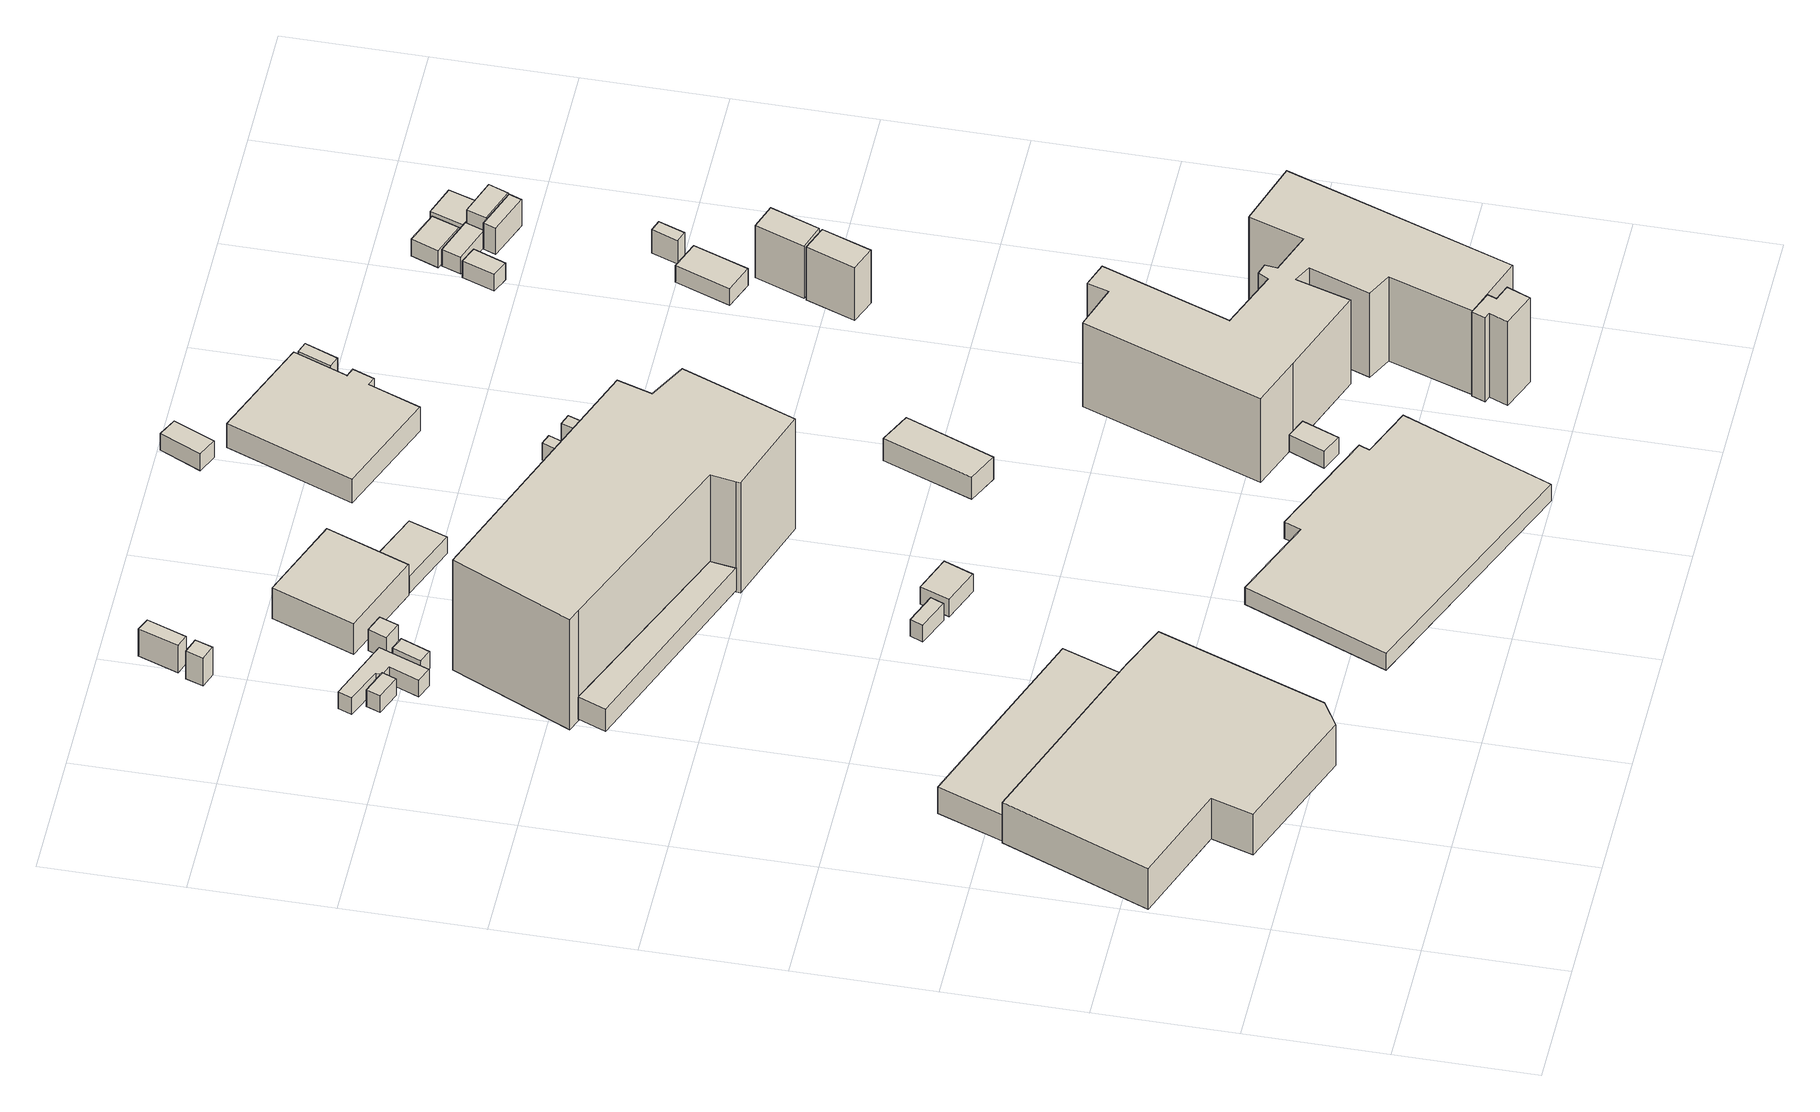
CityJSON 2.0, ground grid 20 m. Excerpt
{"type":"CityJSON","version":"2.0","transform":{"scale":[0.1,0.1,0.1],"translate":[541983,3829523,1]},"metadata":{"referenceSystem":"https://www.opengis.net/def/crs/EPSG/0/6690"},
"CityObjects":{
"building1":{"type":"Building","attributes":{"計測周辺長":187.08,"1/2500図郭":94,"区名":"住之江区","町丁目名称":"平林南２丁目","街区番号":4,"class":"3001","usage":"431","measuredHeight":7.4,"storeysAboveGround":1,"BuildingDetailAttribute.buildingRoofEdgeArea":1385.76,"BuildingDetailAttribute.buildingStructureType":"610","BuildingDetailAttribute.buildingStructureOrgType":"2","BuildingDetailAttribute.detailedUsage":"1720","BuildingDetailAttribute.specifiedBuildingCoverageRate":0.6,"BuildingDetailAttribute.surveyYear":2017,"BuildingRiverFloodingRiskAttribute.description":"2","BuildingRiverFloodingRiskAttribute.rank":"2","BuildingRiverFloodingRiskAttribute.depth":1.24,"BuildingRiverFloodingRiskAttribute.adminType":"1","BuildingRiverFloodingRiskAttribute.scale":"1","BuildingRiverFloodingRiskAttribute.duration":66.33,"BuildingTsunamiRiskAttribute.description":"1","BuildingTsunamiRiskAttribute.rank":"2","BuildingTsunamiRiskAttribute.depth":2.01,"BuildingHighTideRiskAttribute.description":"1","BuildingHighTideRiskAttribute.rank":"3","BuildingHighTideRiskAttribute.depth":4.69,"BuildingIDAttribute.prefecture":"27","BuildingIDAttribute.city":"27125"},"geometry":[{"type":"Solid","lod":"1","boundaries":[[[[0,1,2,3,4,5,6,7]],[[6,8,9,7]],[[5,10,8,6]],[[4,11,10,5]],[[3,12,11,4]],[[2,13,12,3]],[[1,14,13,2]],[[0,15,14,1]],[[7,9,15,0]],[[8,10,11,12,13,14,15,9]]]]}]},
"building2":{"type":"Building","attributes":{"計測周辺長":187.08,"1/2500図郭":94,"区名":"住之江区","町丁目名称":"平林南２丁目","街区番号":4,"class":"3003","usage":"431","measuredHeight":4.7,"storeysAboveGround":1,"BuildingDetailAttribute.buildingRoofEdgeArea":1385.76,"BuildingDetailAttribute.buildingStructureType":"610","BuildingDetailAttribute.buildingStructureOrgType":"2","BuildingDetailAttribute.detailedUsage":"1720","BuildingDetailAttribute.specifiedBuildingCoverageRate":0.6,"BuildingDetailAttribute.surveyYear":2017,"BuildingRiverFloodingRiskAttribute.description":"2","BuildingRiverFloodingRiskAttribute.rank":"2","BuildingRiverFloodingRiskAttribute.depth":0.945,"BuildingRiverFloodingRiskAttribute.adminType":"1","BuildingRiverFloodingRiskAttribute.scale":"1","BuildingRiverFloodingRiskAttribute.duration":51.67,"BuildingTsunamiRiskAttribute.description":"1","BuildingTsunamiRiskAttribute.rank":"2","BuildingTsunamiRiskAttribute.depth":1.34,"BuildingHighTideRiskAttribute.description":"1","BuildingHighTideRiskAttribute.rank":"3","BuildingHighTideRiskAttribute.depth":4.14,"BuildingIDAttribute.prefecture":"27","BuildingIDAttribute.city":"27125"},"geometry":[{"type":"Solid","lod":"1","boundaries":[[[[16,17,18,19]],[[18,20,21,19]],[[17,22,20,18]],[[16,23,22,17]],[[19,21,23,16]],[[20,22,23,21]]]]}]},
"building3":{"type":"Building","attributes":{"class":"3001","BuildingDetailAttribute.specifiedBuildingCoverageRate":0.6,"BuildingDetailAttribute.surveyYear":2017,"BuildingRiverFloodingRiskAttribute.description":"2","BuildingRiverFloodingRiskAttribute.rank":"1","BuildingRiverFloodingRiskAttribute.depth":0.419,"BuildingRiverFloodingRiskAttribute.adminType":"1","BuildingRiverFloodingRiskAttribute.scale":"1","BuildingRiverFloodingRiskAttribute.duration":34.1,"BuildingTsunamiRiskAttribute.description":"1","BuildingTsunamiRiskAttribute.rank":"1","BuildingTsunamiRiskAttribute.depth":0.27,"BuildingHighTideRiskAttribute.description":"1","BuildingHighTideRiskAttribute.rank":"3","BuildingHighTideRiskAttribute.depth":3.61,"BuildingIDAttribute.prefecture":"27","BuildingIDAttribute.city":"27125"},"geometry":[{"type":"Solid","lod":"1","boundaries":[[[[24,25,26,27]],[[26,28,29,27]],[[25,30,28,26]],[[24,31,30,25]],[[27,29,31,24]],[[28,30,31,29]]]]}]},
"building4":{"type":"Building","attributes":{"class":"3001","BuildingDetailAttribute.specifiedBuildingCoverageRate":0.6,"BuildingDetailAttribute.surveyYear":2017,"BuildingRiverFloodingRiskAttribute.description":"2","BuildingRiverFloodingRiskAttribute.rank":"1","BuildingRiverFloodingRiskAttribute.depth":0.238,"BuildingRiverFloodingRiskAttribute.adminType":"1","BuildingRiverFloodingRiskAttribute.scale":"1","BuildingRiverFloodingRiskAttribute.duration":48.67,"BuildingTsunamiRiskAttribute.description":"1","BuildingTsunamiRiskAttribute.rank":"1","BuildingTsunamiRiskAttribute.depth":0.27,"BuildingHighTideRiskAttribute.description":"1","BuildingHighTideRiskAttribute.rank":"3","BuildingHighTideRiskAttribute.depth":3.61,"BuildingIDAttribute.prefecture":"27","BuildingIDAttribute.city":"27125"},"geometry":[{"type":"Solid","lod":"1","boundaries":[[[[32,33,34,35,36,37,38,39]],[[38,40,41,39]],[[37,42,40,38]],[[36,43,42,37]],[[35,44,43,36]],[[34,45,44,35]],[[33,46,45,34]],[[32,47,46,33]],[[39,41,47,32]],[[40,42,43,44,45,46,47,41]]]]}]},
"building5":{"type":"Building","attributes":{"class":"3001","measuredHeight":3.9,"BuildingDetailAttribute.specifiedBuildingCoverageRate":0.6,"BuildingDetailAttribute.surveyYear":2017,"BuildingRiverFloodingRiskAttribute.description":"2","BuildingRiverFloodingRiskAttribute.rank":"2","BuildingRiverFloodingRiskAttribute.depth":0.837,"BuildingRiverFloodingRiskAttribute.adminType":"1","BuildingRiverFloodingRiskAttribute.scale":"1","BuildingRiverFloodingRiskAttribute.duration":45.02,"BuildingTsunamiRiskAttribute.description":"1","BuildingTsunamiRiskAttribute.rank":"2","BuildingTsunamiRiskAttribute.depth":0.7,"BuildingHighTideRiskAttribute.description":"1","BuildingHighTideRiskAttribute.rank":"3","BuildingHighTideRiskAttribute.depth":3.85,"BuildingIDAttribute.prefecture":"27","BuildingIDAttribute.city":"27125"},"geometry":[{"type":"Solid","lod":"1","boundaries":[[[[48,49,50,51]],[[50,52,53,51]],[[49,54,52,50]],[[48,55,54,49]],[[51,53,55,48]],[[52,54,55,53]]]]}]},
"building6":{"type":"Building","attributes":{"class":"3001","BuildingDetailAttribute.specifiedBuildingCoverageRate":0.6,"BuildingDetailAttribute.surveyYear":2017,"BuildingRiverFloodingRiskAttribute.description":"2","BuildingRiverFloodingRiskAttribute.rank":"2","BuildingRiverFloodingRiskAttribute.depth":0.738,"BuildingRiverFloodingRiskAttribute.adminType":"1","BuildingRiverFloodingRiskAttribute.scale":"1","BuildingRiverFloodingRiskAttribute.duration":48.67,"BuildingTsunamiRiskAttribute.description":"1","BuildingTsunamiRiskAttribute.rank":"1","BuildingTsunamiRiskAttribute.depth":0.27,"BuildingHighTideRiskAttribute.description":"1","BuildingHighTideRiskAttribute.rank":"3","BuildingHighTideRiskAttribute.depth":3.61,"BuildingIDAttribute.prefecture":"27","BuildingIDAttribute.city":"27125"},"geometry":[{"type":"Solid","lod":"1","boundaries":[[[[56,57,58,59]],[[58,60,61,59]],[[57,62,60,58]],[[56,63,62,57]],[[59,61,63,56]],[[60,62,63,61]]]]}]},
"building7":{"type":"Building","attributes":{"class":"3001","measuredHeight":5,"BuildingDetailAttribute.specifiedBuildingCoverageRate":0.6,"BuildingDetailAttribute.surveyYear":2017,"BuildingRiverFloodingRiskAttribute.description":"2","BuildingRiverFloodingRiskAttribute.rank":"2","BuildingRiverFloodingRiskAttribute.depth":0.824,"BuildingRiverFloodingRiskAttribute.adminType":"1","BuildingRiverFloodingRiskAttribute.scale":"1","BuildingRiverFloodingRiskAttribute.duration":55.05,"BuildingTsunamiRiskAttribute.description":"1","BuildingTsunamiRiskAttribute.rank":"2","BuildingTsunamiRiskAttribute.depth":0.79,"BuildingHighTideRiskAttribute.description":"1","BuildingHighTideRiskAttribute.rank":"3","BuildingHighTideRiskAttribute.depth":4.28,"BuildingIDAttribute.prefecture":"27","BuildingIDAttribute.city":"27125"},"geometry":[{"type":"Solid","lod":"1","boundaries":[[[[64,65,66,67]],[[66,68,69,67]],[[65,70,68,66]],[[64,71,70,65]],[[67,69,71,64]],[[68,70,71,69]]]]}]},
"building8":{"type":"Building","attributes":{"class":"3001","BuildingDetailAttribute.specifiedBuildingCoverageRate":0.6,"BuildingDetailAttribute.surveyYear":2017,"BuildingRiverFloodingRiskAttribute.description":"2","BuildingRiverFloodingRiskAttribute.rank":"2","BuildingRiverFloodingRiskAttribute.depth":0.846,"BuildingRiverFloodingRiskAttribute.adminType":"1","BuildingRiverFloodingRiskAttribute.scale":"1","BuildingRiverFloodingRiskAttribute.duration":42.65,"BuildingTsunamiRiskAttribute.description":"1","BuildingTsunamiRiskAttribute.rank":"2","BuildingTsunamiRiskAttribute.depth":0.88,"BuildingHighTideRiskAttribute.description":"1","BuildingHighTideRiskAttribute.rank":"3","BuildingHighTideRiskAttribute.depth":4,"BuildingIDAttribute.prefecture":"27","BuildingIDAttribute.city":"27125"},"geometry":[{"type":"Solid","lod":"1","boundaries":[[[[72,73,74,75]],[[74,76,77,75]],[[73,78,76,74]],[[72,79,78,73]],[[75,77,79,72]],[[76,78,79,77]]]]}]},
"building9":{"type":"Building","attributes":{"class":"3001","measuredHeight":3.9,"BuildingDetailAttribute.specifiedBuildingCoverageRate":0.6,"BuildingDetailAttribute.surveyYear":2017,"BuildingRiverFloodingRiskAttribute.description":"2","BuildingRiverFloodingRiskAttribute.rank":"2","BuildingRiverFloodingRiskAttribute.depth":0.938,"BuildingRiverFloodingRiskAttribute.adminType":"1","BuildingRiverFloodingRiskAttribute.scale":"1","BuildingRiverFloodingRiskAttribute.duration":48.67,"BuildingTsunamiRiskAttribute.description":"1","BuildingTsunamiRiskAttribute.rank":"1","BuildingTsunamiRiskAttribute.depth":0.39,"BuildingHighTideRiskAttribute.description":"1","BuildingHighTideRiskAttribute.rank":"3","BuildingHighTideRiskAttribute.depth":3.88,"BuildingIDAttribute.prefecture":"27","BuildingIDAttribute.city":"27125"},"geometry":[{"type":"Solid","lod":"1","boundaries":[[[[80,81,82,83]],[[82,84,85,83]],[[81,86,84,82]],[[80,87,86,81]],[[83,85,87,80]],[[84,86,87,85]]]]}]},
"building10":{"type":"Building","attributes":{"class":"3001","measuredHeight":5,"BuildingDetailAttribute.specifiedBuildingCoverageRate":0.6,"BuildingDetailAttribute.surveyYear":2017,"BuildingRiverFloodingRiskAttribute.description":"2","BuildingRiverFloodingRiskAttribute.rank":"2","BuildingRiverFloodingRiskAttribute.depth":0.932,"BuildingRiverFloodingRiskAttribute.adminType":"1","BuildingRiverFloodingRiskAttribute.scale":"1","BuildingRiverFloodingRiskAttribute.duration":62.57,"BuildingTsunamiRiskAttribute.description":"1","BuildingTsunamiRiskAttribute.rank":"2","BuildingTsunamiRiskAttribute.depth":0.79,"BuildingHighTideRiskAttribute.description":"1","BuildingHighTideRiskAttribute.rank":"3","BuildingHighTideRiskAttribute.depth":4.28,"BuildingIDAttribute.prefecture":"27","BuildingIDAttribute.city":"27125"},"geometry":[{"type":"Solid","lod":"1","boundaries":[[[[88,89,90,91]],[[90,92,93,91]],[[89,94,92,90]],[[88,95,94,89]],[[91,93,95,88]],[[92,94,95,93]]]]}]},
"building11":{"type":"Building","attributes":{"class":"3001","measuredHeight":3.1,"BuildingDetailAttribute.specifiedBuildingCoverageRate":0.6,"BuildingDetailAttribute.surveyYear":2017,"BuildingRiverFloodingRiskAttribute.description":"2","BuildingRiverFloodingRiskAttribute.rank":"2","BuildingRiverFloodingRiskAttribute.depth":1.14,"BuildingRiverFloodingRiskAttribute.adminType":"1","BuildingRiverFloodingRiskAttribute.scale":"1","BuildingRiverFloodingRiskAttribute.duration":70.67,"BuildingTsunamiRiskAttribute.description":"1","BuildingTsunamiRiskAttribute.rank":"2","BuildingTsunamiRiskAttribute.depth":1.57,"BuildingHighTideRiskAttribute.description":"1","BuildingHighTideRiskAttribute.rank":"3","BuildingHighTideRiskAttribute.depth":4.65,"BuildingIDAttribute.prefecture":"27","BuildingIDAttribute.city":"27125"},"geometry":[{"type":"Solid","lod":"1","boundaries":[[[[96,97,98,99]],[[98,100,101,99]],[[97,102,100,98]],[[96,103,102,97]],[[99,101,103,96]],[[100,102,103,101]]]]}]},
"building12":{"type":"Building","attributes":{"class":"3002","measuredHeight":19.7,"BuildingDetailAttribute.specifiedBuildingCoverageRate":0.6,"BuildingDetailAttribute.surveyYear":2017,"BuildingRiverFloodingRiskAttribute.description":"2","BuildingRiverFloodingRiskAttribute.rank":"2","BuildingRiverFloodingRiskAttribute.depth":0.837,"BuildingRiverFloodingRiskAttribute.adminType":"1","BuildingRiverFloodingRiskAttribute.scale":"1","BuildingRiverFloodingRiskAttribute.duration":47.1,"BuildingTsunamiRiskAttribute.description":"1","BuildingTsunamiRiskAttribute.rank":"2","BuildingTsunamiRiskAttribute.depth":0.5,"BuildingHighTideRiskAttribute.description":"1","BuildingHighTideRiskAttribute.rank":"3","BuildingHighTideRiskAttribute.depth":3.82,"BuildingIDAttribute.prefecture":"27","BuildingIDAttribute.city":"27125"},"geometry":[{"type":"Solid","lod":"1","boundaries":[[[[104,105,106,107,108,109,110,111,112,113]],[[112,114,115,113]],[[111,116,114,112]],[[110,117,116,111]],[[109,118,117,110]],[[108,119,118,109]],[[107,120,119,108]],[[106,121,120,107]],[[105,122,121,106]],[[104,123,122,105]],[[113,115,123,104]],[[114,116,117,118,119,120,121,122,123,115]]]]}]},
"building13":{"type":"Building","attributes":{"class":"3004","BuildingDetailAttribute.specifiedBuildingCoverageRate":0.6,"BuildingDetailAttribute.surveyYear":2017,"BuildingRiverFloodingRiskAttribute.description":"2","BuildingRiverFloodingRiskAttribute.rank":"2","BuildingRiverFloodingRiskAttribute.depth":0.943,"BuildingRiverFloodingRiskAttribute.adminType":"1","BuildingRiverFloodingRiskAttribute.scale":"1","BuildingRiverFloodingRiskAttribute.duration":53.05,"BuildingTsunamiRiskAttribute.description":"1","BuildingTsunamiRiskAttribute.rank":"2","BuildingTsunamiRiskAttribute.depth":1.32,"BuildingHighTideRiskAttribute.description":"1","BuildingHighTideRiskAttribute.rank":"3","BuildingHighTideRiskAttribute.depth":4.17,"BuildingIDAttribute.prefecture":"27","BuildingIDAttribute.city":"27125"},"geometry":[{"type":"Solid","lod":"1","boundaries":[[[[124,125,126,127,128,129,130,131]],[[130,132,133,131]],[[129,134,132,130]],[[128,135,134,129]],[[127,136,135,128]],[[126,137,136,127]],[[125,138,137,126]],[[124,139,138,125]],[[131,133,139,124]],[[132,134,135,136,137,138,139,133]]]]}]},
"building14":{"type":"Building","attributes":{"計測周辺長":51.93,"1/2500図郭":94,"区名":"住之江区","町丁目名称":"平林南２丁目","街区番号":4,"class":"3001","usage":"431","measuredHeight":5.6,"storeysAboveGround":1,"BuildingDetailAttribute.buildingRoofEdgeArea":168.44,"BuildingDetailAttribute.buildingStructureType":"610","BuildingDetailAttribute.buildingStructureOrgType":"2","BuildingDetailAttribute.detailedUsage":"1740","BuildingDetailAttribute.specifiedBuildingCoverageRate":0.6,"BuildingDetailAttribute.surveyYear":2017,"BuildingRiverFloodingRiskAttribute.description":"2","BuildingRiverFloodingRiskAttribute.rank":"2","BuildingRiverFloodingRiskAttribute.depth":1.04,"BuildingRiverFloodingRiskAttribute.adminType":"1","BuildingRiverFloodingRiskAttribute.scale":"1","BuildingRiverFloodingRiskAttribute.duration":48.67,"BuildingTsunamiRiskAttribute.description":"1","BuildingTsunamiRiskAttribute.rank":"2","BuildingTsunamiRiskAttribute.depth":0.72,"BuildingHighTideRiskAttribute.description":"1","BuildingHighTideRiskAttribute.rank":"3","BuildingHighTideRiskAttribute.depth":4.21,"BuildingIDAttribute.prefecture":"27","BuildingIDAttribute.city":"27125"},"geometry":[{"type":"Solid","lod":"1","boundaries":[[[[140,141,142,143]],[[142,144,145,143]],[[141,146,144,142]],[[140,147,146,141]],[[143,145,147,140]],[[144,146,147,145]]]]}]},
"building15":{"type":"Building","attributes":{"class":"3001","BuildingDetailAttribute.specifiedBuildingCoverageRate":0.6,"BuildingDetailAttribute.surveyYear":2017,"BuildingRiverFloodingRiskAttribute.description":"2","BuildingRiverFloodingRiskAttribute.rank":"2","BuildingRiverFloodingRiskAttribute.depth":0.938,"BuildingRiverFloodingRiskAttribute.adminType":"1","BuildingRiverFloodingRiskAttribute.scale":"1","BuildingRiverFloodingRiskAttribute.duration":48.67,"BuildingTsunamiRiskAttribute.description":"1","BuildingTsunamiRiskAttribute.rank":"1","BuildingTsunamiRiskAttribute.depth":0.49,"BuildingHighTideRiskAttribute.description":"1","BuildingHighTideRiskAttribute.rank":"3","BuildingHighTideRiskAttribute.depth":3.98,"BuildingIDAttribute.prefecture":"27","BuildingIDAttribute.city":"27125"},"geometry":[{"type":"Solid","lod":"1","boundaries":[[[[148,149,150,151]],[[150,152,153,151]],[[149,154,152,150]],[[148,155,154,149]],[[151,153,155,148]],[[152,154,155,153]]]]}]},
"building16":{"type":"Building","attributes":{"計測周辺長":104.66,"1/2500図郭":94,"区名":"住之江区","町丁目名称":"新北島８丁目","街区番号":2,"class":"3003","usage":"422","storeysAboveGround":1,"BuildingDetailAttribute.buildingRoofEdgeArea":161.38,"BuildingDetailAttribute.buildingStructureType":"610","BuildingDetailAttribute.buildingStructureOrgType":"2","BuildingDetailAttribute.detailedUsage":"1402","BuildingDetailAttribute.specifiedBuildingCoverageRate":0.6,"BuildingDetailAttribute.surveyYear":2017,"BuildingRiverFloodingRiskAttribute.description":"2","BuildingRiverFloodingRiskAttribute.rank":"2","BuildingRiverFloodingRiskAttribute.depth":0.747,"BuildingRiverFloodingRiskAttribute.adminType":"1","BuildingRiverFloodingRiskAttribute.scale":"1","BuildingRiverFloodingRiskAttribute.duration":44.05,"BuildingTsunamiRiskAttribute.description":"1","BuildingTsunamiRiskAttribute.rank":"2","BuildingTsunamiRiskAttribute.depth":1.02,"BuildingHighTideRiskAttribute.description":"1","BuildingHighTideRiskAttribute.rank":"3","BuildingHighTideRiskAttribute.depth":4.04,"BuildingIDAttribute.prefecture":"27","BuildingIDAttribute.city":"27125"},"geometry":[{"type":"Solid","lod":"1","boundaries":[[[[156,157,158,159]],[[158,160,161,159]],[[157,162,160,158]],[[156,163,162,157]],[[159,161,163,156]],[[160,162,163,161]]]]}]},
"building17":{"type":"Building","attributes":{"計測周辺長":36.98,"1/2500図郭":94,"区名":"住之江区","町丁目名称":"新北島８丁目","街区番号":2,"class":"3001","usage":"422","measuredHeight":3.9,"storeysAboveGround":1,"BuildingDetailAttribute.buildingRoofEdgeArea":66.12,"BuildingDetailAttribute.buildingStructureType":"610","BuildingDetailAttribute.buildingStructureOrgType":"2","BuildingDetailAttribute.detailedUsage":"1402","BuildingDetailAttribute.specifiedBuildingCoverageRate":0.6,"BuildingDetailAttribute.surveyYear":2017,"BuildingRiverFloodingRiskAttribute.description":"2","BuildingRiverFloodingRiskAttribute.rank":"2","BuildingRiverFloodingRiskAttribute.depth":1.24,"BuildingRiverFloodingRiskAttribute.adminType":"1","BuildingRiverFloodingRiskAttribute.scale":"1","BuildingRiverFloodingRiskAttribute.duration":70.67,"BuildingTsunamiRiskAttribute.description":"1","BuildingTsunamiRiskAttribute.rank":"2","BuildingTsunamiRiskAttribute.depth":1.38,"BuildingHighTideRiskAttribute.description":"1","BuildingHighTideRiskAttribute.rank":"3","BuildingHighTideRiskAttribute.depth":4.67,"BuildingIDAttribute.prefecture":"27","BuildingIDAttribute.city":"27125"},"geometry":[{"type":"Solid","lod":"1","boundaries":[[[[164,165,166,167]],[[166,168,169,167]],[[165,170,168,166]],[[164,171,170,165]],[[167,169,171,164]],[[168,170,171,169]]]]}]},
"building18":{"type":"Building","attributes":{"class":"3003","BuildingDetailAttribute.specifiedBuildingCoverageRate":0.6,"BuildingDetailAttribute.surveyYear":2017,"BuildingRiverFloodingRiskAttribute.description":"2","BuildingRiverFloodingRiskAttribute.rank":"2","BuildingRiverFloodingRiskAttribute.depth":1.15,"BuildingRiverFloodingRiskAttribute.adminType":"1","BuildingRiverFloodingRiskAttribute.scale":"1","BuildingRiverFloodingRiskAttribute.duration":54,"BuildingTsunamiRiskAttribute.description":"1","BuildingTsunamiRiskAttribute.rank":"2","BuildingTsunamiRiskAttribute.depth":0.83,"BuildingHighTideRiskAttribute.description":"1","BuildingHighTideRiskAttribute.rank":"3","BuildingHighTideRiskAttribute.depth":4.31,"BuildingIDAttribute.prefecture":"27","BuildingIDAttribute.city":"27125"},"geometry":[{"type":"Solid","lod":"1","boundaries":[[[[172,173,174,175]],[[174,176,177,175]],[[173,178,176,174]],[[172,179,178,173]],[[175,177,179,172]],[[176,178,179,177]]]]}]},
"building19":{"type":"Building","attributes":{"class":"3001","measuredHeight":15.1,"BuildingDetailAttribute.specifiedBuildingCoverageRate":0.6,"BuildingDetailAttribute.surveyYear":2017,"BuildingRiverFloodingRiskAttribute.description":"2","BuildingRiverFloodingRiskAttribute.rank":"2","BuildingRiverFloodingRiskAttribute.depth":0.576,"BuildingRiverFloodingRiskAttribute.adminType":"1","BuildingRiverFloodingRiskAttribute.scale":"1","BuildingRiverFloodingRiskAttribute.duration":44.85,"BuildingTsunamiRiskAttribute.description":"1","BuildingTsunamiRiskAttribute.rank":"2","BuildingTsunamiRiskAttribute.depth":1.03,"BuildingHighTideRiskAttribute.description":"1","BuildingHighTideRiskAttribute.rank":"3","BuildingHighTideRiskAttribute.depth":4.09,"BuildingIDAttribute.prefecture":"27","BuildingIDAttribute.city":"27125"},"geometry":[{"type":"Solid","lod":"1","boundaries":[[[[180,181,182,183,184,185,186,187]],[[186,188,189,187]],[[185,190,188,186]],[[184,191,190,185]],[[183,192,191,184]],[[182,193,192,183]],[[181,194,193,182]],[[180,195,194,181]],[[187,189,195,180]],[[188,190,191,192,193,194,195,189]]]]}]},
"building20":{"type":"Building","attributes":{"class":"3001","BuildingDetailAttribute.specifiedBuildingCoverageRate":0.6,"BuildingDetailAttribute.surveyYear":2017,"BuildingRiverFloodingRiskAttribute.description":"2","BuildingRiverFloodingRiskAttribute.rank":"2","BuildingRiverFloodingRiskAttribute.depth":0.945,"BuildingRiverFloodingRiskAttribute.adminType":"1","BuildingRiverFloodingRiskAttribute.scale":"1","BuildingRiverFloodingRiskAttribute.duration":54,"BuildingTsunamiRiskAttribute.description":"1","BuildingTsunamiRiskAttribute.rank":"2","BuildingTsunamiRiskAttribute.depth":0.83,"BuildingHighTideRiskAttribute.description":"1","BuildingHighTideRiskAttribute.rank":"3","BuildingHighTideRiskAttribute.depth":4.31,"BuildingIDAttribute.prefecture":"27","BuildingIDAttribute.city":"27125"},"geometry":[{"type":"Solid","lod":"1","boundaries":[[[[196,197,198,199]],[[198,200,201,199]],[[197,202,200,198]],[[196,203,202,197]],[[199,201,203,196]],[[200,202,203,201]]]]}]},
"building21":{"type":"Building","attributes":{"class":"3001","BuildingDetailAttribute.specifiedBuildingCoverageRate":0.6,"BuildingDetailAttribute.surveyYear":2017,"BuildingRiverFloodingRiskAttribute.description":"2","BuildingRiverFloodingRiskAttribute.rank":"2","BuildingRiverFloodingRiskAttribute.depth":1.44,"BuildingRiverFloodingRiskAttribute.adminType":"1","BuildingRiverFloodingRiskAttribute.scale":"1","BuildingRiverFloodingRiskAttribute.duration":70.05,"BuildingTsunamiRiskAttribute.description":"1","BuildingTsunamiRiskAttribute.rank":"2","BuildingTsunamiRiskAttribute.depth":1.33,"BuildingHighTideRiskAttribute.description":"1","BuildingHighTideRiskAttribute.rank":"3","BuildingHighTideRiskAttribute.depth":4.82,"BuildingIDAttribute.prefecture":"27","BuildingIDAttribute.city":"27125"},"geometry":[{"type":"Solid","lod":"1","boundaries":[[[[204,205,206,207]],[[206,208,209,207]],[[205,210,208,206]],[[204,211,210,205]],[[207,209,211,204]],[[208,210,211,209]]]]}]},
"building22":{"type":"Building","attributes":{"class":"3001","measuredHeight":4.3,"BuildingDetailAttribute.specifiedBuildingCoverageRate":0.6,"BuildingDetailAttribute.surveyYear":2017,"BuildingRiverFloodingRiskAttribute.description":"2","BuildingRiverFloodingRiskAttribute.rank":"2","BuildingRiverFloodingRiskAttribute.depth":1.34,"BuildingRiverFloodingRiskAttribute.adminType":"1","BuildingRiverFloodingRiskAttribute.scale":"1","BuildingRiverFloodingRiskAttribute.duration":62.72,"BuildingTsunamiRiskAttribute.description":"1","BuildingTsunamiRiskAttribute.rank":"2","BuildingTsunamiRiskAttribute.depth":1.08,"BuildingHighTideRiskAttribute.description":"1","BuildingHighTideRiskAttribute.rank":"3","BuildingHighTideRiskAttribute.depth":4.57,"BuildingIDAttribute.prefecture":"27","BuildingIDAttribute.city":"27125"},"geometry":[{"type":"Solid","lod":"1","boundaries":[[[[212,213,214,215,216,217,218,219]],[[218,220,221,219]],[[217,222,220,218]],[[216,223,222,217]],[[215,224,223,216]],[[214,225,224,215]],[[213,226,225,214]],[[212,227,226,213]],[[219,221,227,212]],[[220,222,223,224,225,226,227,221]]]]}]},
"building23":{"type":"Building","attributes":{"計測周辺長":388.37,"1/2500図郭":94,"区名":"住之江区","町丁目名称":"新北島８丁目","街区番号":2,"class":"3002","usage":"422","measuredHeight":15.1,"storeysAboveGround":4,"BuildingDetailAttribute.buildingRoofEdgeArea":1627.75,"BuildingDetailAttribute.buildingStructureType":"603","BuildingDetailAttribute.buildingStructureOrgType":"3","BuildingDetailAttribute.detailedUsage":"1402","BuildingDetailAttribute.specifiedBuildingCoverageRate":0.6,"BuildingDetailAttribute.surveyYear":2017,"BuildingRiverFloodingRiskAttribute.description":"2","BuildingRiverFloodingRiskAttribute.rank":"2","BuildingRiverFloodingRiskAttribute.depth":0.747,"BuildingRiverFloodingRiskAttribute.adminType":"1","BuildingRiverFloodingRiskAttribute.scale":"1","BuildingRiverFloodingRiskAttribute.duration":45.05,"BuildingTsunamiRiskAttribute.description":"1","BuildingTsunamiRiskAttribute.rank":"2","BuildingTsunamiRiskAttribute.depth":0.89,"BuildingHighTideRiskAttribute.description":"1","BuildingHighTideRiskAttribute.rank":"3","BuildingHighTideRiskAttribute.depth":4.07,"BuildingIDAttribute.prefecture":"27","BuildingIDAttribute.city":"27125"},"geometry":[{"type":"Solid","lod":"1","boundaries":[[[[228,229,230,231,232,233,234,235,236,237,238,239,240,241,242,243,244,245,246,247,248]],[[247,249,250,248]],[[246,251,249,247]],[[245,252,251,246]],[[244,253,252,245]],[[243,254,253,244]],[[242,255,254,243]],[[241,256,255,242]],[[240,257,256,241]],[[239,258,257,240]],[[238,259,258,239]],[[237,260,259,238]],[[236,261,260,237]],[[235,262,261,236]],[[234,263,262,235]],[[233,264,263,234]],[[232,265,264,233]],[[231,266,265,232]],[[230,267,266,231]],[[229,268,267,230]],[[228,269,268,229]],[[248,250,269,228]],[[249,251,252,253,254,255,256,257,258,259,260,261,262,263,264,265,266,267,268,269,250]]]]}]},
"building24":{"type":"Building","attributes":{"class":"3001","BuildingDetailAttribute.specifiedBuildingCoverageRate":0.6,"BuildingDetailAttribute.surveyYear":2017,"BuildingRiverFloodingRiskAttribute.description":"2","BuildingRiverFloodingRiskAttribute.rank":"2","BuildingRiverFloodingRiskAttribute.depth":0.945,"BuildingRiverFloodingRiskAttribute.adminType":"1","BuildingRiverFloodingRiskAttribute.scale":"1","BuildingRiverFloodingRiskAttribute.duration":45.48,"BuildingTsunamiRiskAttribute.description":"1","BuildingTsunamiRiskAttribute.rank":"2","BuildingTsunamiRiskAttribute.depth":0.85,"BuildingHighTideRiskAttribute.description":"1","BuildingHighTideRiskAttribute.rank":"3","BuildingHighTideRiskAttribute.depth":4.12,"BuildingIDAttribute.prefecture":"27","BuildingIDAttribute.city":"27125"},"geometry":[{"type":"Solid","lod":"1","boundaries":[[[[270,271,272,273]],[[272,274,275,273]],[[271,276,274,272]],[[270,277,276,271]],[[273,275,277,270]],[[274,276,277,275]]]]}]},
"building25":{"type":"Building","attributes":{"class":"3003","BuildingDetailAttribute.specifiedBuildingCoverageRate":0.6,"BuildingDetailAttribute.surveyYear":2017,"BuildingRiverFloodingRiskAttribute.description":"2","BuildingRiverFloodingRiskAttribute.rank":"2","BuildingRiverFloodingRiskAttribute.depth":1.24,"BuildingRiverFloodingRiskAttribute.adminType":"1","BuildingRiverFloodingRiskAttribute.scale":"1","BuildingRiverFloodingRiskAttribute.duration":78.2,"BuildingTsunamiRiskAttribute.description":"1","BuildingTsunamiRiskAttribute.rank":"2","BuildingTsunamiRiskAttribute.depth":1.06,"BuildingHighTideRiskAttribute.description":"1","BuildingHighTideRiskAttribute.rank":"3","BuildingHighTideRiskAttribute.depth":4.55,"BuildingIDAttribute.prefecture":"27","BuildingIDAttribute.city":"27125"},"geometry":[{"type":"Solid","lod":"1","boundaries":[[[[278,279,280,281]],[[280,282,283,281]],[[279,284,282,280]],[[278,285,284,279]],[[281,283,285,278]],[[282,284,285,283]]]]}]},
"building26":{"type":"Building","attributes":{"計測周辺長":20.13,"1/2500図郭":94,"区名":"住之江区","町丁目名称":"新北島８丁目","街区番号":1,"class":"3002","usage":"411","measuredHeight":9.5,"storeysAboveGround":3,"BuildingDetailAttribute.buildingRoofEdgeArea":23.83,"BuildingDetailAttribute.buildingStructureType":"601","BuildingDetailAttribute.buildingStructureOrgType":"1","BuildingDetailAttribute.detailedUsage":"1110","BuildingDetailAttribute.specifiedBuildingCoverageRate":0.6,"BuildingDetailAttribute.surveyYear":2017,"BuildingRiverFloodingRiskAttribute.description":"2","BuildingRiverFloodingRiskAttribute.rank":"2","BuildingRiverFloodingRiskAttribute.depth":1.44,"BuildingRiverFloodingRiskAttribute.adminType":"1","BuildingRiverFloodingRiskAttribute.scale":"1","BuildingRiverFloodingRiskAttribute.duration":74.97,"BuildingTsunamiRiskAttribute.description":"1","BuildingTsunamiRiskAttribute.rank":"2","BuildingTsunamiRiskAttribute.depth":1.33,"BuildingHighTideRiskAttribute.description":"1","BuildingHighTideRiskAttribute.rank":"3","BuildingHighTideRiskAttribute.depth":4.67,"BuildingIDAttribute.prefecture":"27","BuildingIDAttribute.city":"27125"},"geometry":[{"type":"Solid","lod":"1","boundaries":[[[[286,287,288,289]],[[288,290,291,289]],[[287,292,290,288]],[[286,293,292,287]],[[289,291,293,286]],[[290,292,293,291]]]]}]},
"building27":{"type":"Building","attributes":{"計測周辺長":25.54,"1/2500図郭":94,"区名":"住之江区","町丁目名称":"新北島８丁目","街区番号":1,"class":"3001","usage":"401","storeysAboveGround":1,"BuildingDetailAttribute.buildingRoofEdgeArea":36.97,"BuildingDetailAttribute.buildingStructureType":"610","BuildingDetailAttribute.buildingStructureOrgType":"2","BuildingDetailAttribute.detailedUsage":"1310","BuildingDetailAttribute.specifiedBuildingCoverageRate":0.6,"BuildingDetailAttribute.surveyYear":2017,"BuildingRiverFloodingRiskAttribute.description":"2","BuildingRiverFloodingRiskAttribute.rank":"2","BuildingRiverFloodingRiskAttribute.depth":1.04,"BuildingRiverFloodingRiskAttribute.adminType":"1","BuildingRiverFloodingRiskAttribute.scale":"1","BuildingRiverFloodingRiskAttribute.duration":68.08,"BuildingTsunamiRiskAttribute.description":"1","BuildingTsunamiRiskAttribute.rank":"2","BuildingTsunamiRiskAttribute.depth":0.88,"BuildingHighTideRiskAttribute.description":"1","BuildingHighTideRiskAttribute.rank":"3","BuildingHighTideRiskAttribute.depth":4.31,"BuildingIDAttribute.prefecture":"27","BuildingIDAttribute.city":"27125"},"geometry":[{"type":"Solid","lod":"1","boundaries":[[[[294,295,296,297]],[[296,298,299,297]],[[295,300,298,296]],[[294,301,300,295]],[[297,299,301,294]],[[298,300,301,299]]]]}]},
"building28":{"type":"Building","attributes":{"計測周辺長":25.09,"1/2500図郭":94,"区名":"住之江区","町丁目名称":"新北島８丁目","街区番号":1,"class":"3002","usage":"411","measuredHeight":9.4,"storeysAboveGround":3,"BuildingDetailAttribute.buildingRoofEdgeArea":33.4,"BuildingDetailAttribute.buildingStructureType":"601","BuildingDetailAttribute.buildingStructureOrgType":"1","BuildingDetailAttribute.detailedUsage":"1110","BuildingDetailAttribute.specifiedBuildingCoverageRate":0.6,"BuildingDetailAttribute.surveyYear":2017,"BuildingRiverFloodingRiskAttribute.description":"2","BuildingRiverFloodingRiskAttribute.rank":"2","BuildingRiverFloodingRiskAttribute.depth":1.45,"BuildingRiverFloodingRiskAttribute.adminType":"1","BuildingRiverFloodingRiskAttribute.scale":"1","BuildingRiverFloodingRiskAttribute.duration":66.6,"BuildingTsunamiRiskAttribute.description":"1","BuildingTsunamiRiskAttribute.rank":"2","BuildingTsunamiRiskAttribute.depth":1.24,"BuildingHighTideRiskAttribute.description":"1","BuildingHighTideRiskAttribute.rank":"3","BuildingHighTideRiskAttribute.depth":4.64,"BuildingIDAttribute.prefecture":"27","BuildingIDAttribute.city":"27125"},"geometry":[{"type":"Solid","lod":"1","boundaries":[[[[302,303,304,305]],[[304,306,307,305]],[[303,308,306,304]],[[302,309,308,303]],[[305,307,309,302]],[[306,308,309,307]]]]}]},
"building29":{"type":"Building","attributes":{"class":"3001","BuildingDetailAttribute.specifiedBuildingCoverageRate":0.6,"BuildingDetailAttribute.surveyYear":2017,"BuildingRiverFloodingRiskAttribute.description":"2","BuildingRiverFloodingRiskAttribute.rank":"2","BuildingRiverFloodingRiskAttribute.depth":1.04,"BuildingRiverFloodingRiskAttribute.adminType":"1","BuildingRiverFloodingRiskAttribute.scale":"1","BuildingRiverFloodingRiskAttribute.duration":72.62,"BuildingTsunamiRiskAttribute.description":"1","BuildingTsunamiRiskAttribute.rank":"2","BuildingTsunamiRiskAttribute.depth":1.16,"BuildingHighTideRiskAttribute.description":"1","BuildingHighTideRiskAttribute.rank":"3","BuildingHighTideRiskAttribute.depth":4.65,"BuildingIDAttribute.prefecture":"27","BuildingIDAttribute.city":"27125"},"geometry":[{"type":"Solid","lod":"1","boundaries":[[[[310,311,312,313]],[[312,314,315,313]],[[311,316,314,312]],[[310,317,316,311]],[[313,315,317,310]],[[314,316,317,315]]]]}]},
"building30":{"type":"Building","attributes":{"class":"3001","measuredHeight":4.1,"BuildingDetailAttribute.specifiedBuildingCoverageRate":0.6,"BuildingDetailAttribute.surveyYear":2017,"BuildingRiverFloodingRiskAttribute.description":"2","BuildingRiverFloodingRiskAttribute.rank":"2","BuildingRiverFloodingRiskAttribute.depth":0.945,"BuildingRiverFloodingRiskAttribute.adminType":"1","BuildingRiverFloodingRiskAttribute.scale":"1","BuildingRiverFloodingRiskAttribute.duration":58.38,"BuildingTsunamiRiskAttribute.description":"1","BuildingTsunamiRiskAttribute.rank":"2","BuildingTsunamiRiskAttribute.depth":1.03,"BuildingHighTideRiskAttribute.description":"1","BuildingHighTideRiskAttribute.rank":"3","BuildingHighTideRiskAttribute.depth":4.47,"BuildingIDAttribute.prefecture":"27","BuildingIDAttribute.city":"27125"},"geometry":[{"type":"Solid","lod":"1","boundaries":[[[[318,319,320,321]],[[320,322,323,321]],[[319,324,322,320]],[[318,325,324,319]],[[321,323,325,318]],[[322,324,325,323]]]]}]},
"building31":{"type":"Building","attributes":{"class":"3001","BuildingDetailAttribute.specifiedBuildingCoverageRate":0.6,"BuildingDetailAttribute.surveyYear":2017,"BuildingRiverFloodingRiskAttribute.description":"2","BuildingRiverFloodingRiskAttribute.rank":"2","BuildingRiverFloodingRiskAttribute.depth":1.04,"BuildingRiverFloodingRiskAttribute.adminType":"1","BuildingRiverFloodingRiskAttribute.scale":"1","BuildingRiverFloodingRiskAttribute.duration":72.62,"BuildingTsunamiRiskAttribute.description":"1","BuildingTsunamiRiskAttribute.rank":"2","BuildingTsunamiRiskAttribute.depth":1.16,"BuildingHighTideRiskAttribute.description":"1","BuildingHighTideRiskAttribute.rank":"3","BuildingHighTideRiskAttribute.depth":4.65,"BuildingIDAttribute.prefecture":"27","BuildingIDAttribute.city":"27125"},"geometry":[{"type":"Solid","lod":"1","boundaries":[[[[326,327,328,329]],[[328,330,331,329]],[[327,332,330,328]],[[326,333,332,327]],[[329,331,333,326]],[[330,332,333,331]]]]}]},
"building32":{"type":"Building","attributes":{"計測周辺長":18.62,"1/2500図郭":94,"区名":"住之江区","町丁目名称":"新北島８丁目","街区番号":1,"class":"3001","usage":"402","storeysAboveGround":1,"BuildingDetailAttribute.buildingRoofEdgeArea":21.41,"BuildingDetailAttribute.buildingStructureType":"610","BuildingDetailAttribute.buildingStructureOrgType":"2","BuildingDetailAttribute.detailedUsage":"1240","BuildingDetailAttribute.specifiedBuildingCoverageRate":0.6,"BuildingDetailAttribute.surveyYear":2017,"BuildingRiverFloodingRiskAttribute.description":"2","BuildingRiverFloodingRiskAttribute.rank":"2","BuildingRiverFloodingRiskAttribute.depth":1.04,"BuildingRiverFloodingRiskAttribute.adminType":"1","BuildingRiverFloodingRiskAttribute.scale":"1","BuildingRiverFloodingRiskAttribute.duration":72.62,"BuildingTsunamiRiskAttribute.description":"1","BuildingTsunamiRiskAttribute.rank":"2","BuildingTsunamiRiskAttribute.depth":1.16,"BuildingHighTideRiskAttribute.description":"1","BuildingHighTideRiskAttribute.rank":"3","BuildingHighTideRiskAttribute.depth":4.65,"BuildingIDAttribute.prefecture":"27","BuildingIDAttribute.city":"27125"},"geometry":[{"type":"Solid","lod":"1","boundaries":[[[[334,335,336,337]],[[336,338,339,337]],[[335,340,338,336]],[[334,341,340,335]],[[337,339,341,334]],[[338,340,341,339]]]]}]},
"building33":{"type":"Building","attributes":{"class":"3001","measuredHeight":4.7,"BuildingDetailAttribute.specifiedBuildingCoverageRate":0.6,"BuildingDetailAttribute.surveyYear":2017,"BuildingRiverFloodingRiskAttribute.description":"2","BuildingRiverFloodingRiskAttribute.rank":"2","BuildingRiverFloodingRiskAttribute.depth":1.05,"BuildingRiverFloodingRiskAttribute.adminType":"1","BuildingRiverFloodingRiskAttribute.scale":"1","BuildingRiverFloodingRiskAttribute.duration":56.62,"BuildingTsunamiRiskAttribute.description":"1","BuildingTsunamiRiskAttribute.rank":"2","BuildingTsunamiRiskAttribute.depth":0.83,"BuildingHighTideRiskAttribute.description":"1","BuildingHighTideRiskAttribute.rank":"3","BuildingHighTideRiskAttribute.depth":4.31,"BuildingIDAttribute.prefecture":"27","BuildingIDAttribute.city":"27125"},"geometry":[{"type":"Solid","lod":"1","boundaries":[[[[342,343,344,345]],[[344,346,347,345]],[[343,348,346,344]],[[342,349,348,343]],[[345,347,349,342]],[[346,348,349,347]]]]}]},
"building34":{"type":"Building","attributes":{"class":"3001","measuredHeight":5,"BuildingDetailAttribute.specifiedBuildingCoverageRate":0.6,"BuildingDetailAttribute.surveyYear":2017,"BuildingRiverFloodingRiskAttribute.description":"2","BuildingRiverFloodingRiskAttribute.rank":"2","BuildingRiverFloodingRiskAttribute.depth":0.946,"BuildingRiverFloodingRiskAttribute.adminType":"1","BuildingRiverFloodingRiskAttribute.scale":"1","BuildingRiverFloodingRiskAttribute.duration":56.62,"BuildingTsunamiRiskAttribute.description":"1","BuildingTsunamiRiskAttribute.rank":"2","BuildingTsunamiRiskAttribute.depth":0.88,"BuildingHighTideRiskAttribute.description":"1","BuildingHighTideRiskAttribute.rank":"3","BuildingHighTideRiskAttribute.depth":4.37,"BuildingIDAttribute.prefecture":"27","BuildingIDAttribute.city":"27125"},"geometry":[{"type":"Solid","lod":"1","boundaries":[[[[350,351,352,353]],[[352,354,355,353]],[[351,356,354,352]],[[350,357,356,351]],[[353,355,357,350]],[[354,356,357,355]]]]}]},
"building35":{"type":"Building","attributes":{"class":"3003","BuildingDetailAttribute.specifiedBuildingCoverageRate":0.6,"BuildingDetailAttribute.surveyYear":2017,"BuildingRiverFloodingRiskAttribute.description":"2","BuildingRiverFloodingRiskAttribute.rank":"2","BuildingRiverFloodingRiskAttribute.depth":0.946,"BuildingRiverFloodingRiskAttribute.adminType":"1","BuildingRiverFloodingRiskAttribute.scale":"1","BuildingRiverFloodingRiskAttribute.duration":56.62,"BuildingTsunamiRiskAttribute.description":"1","BuildingTsunamiRiskAttribute.rank":"2","BuildingTsunamiRiskAttribute.depth":0.88,"BuildingHighTideRiskAttribute.description":"1","BuildingHighTideRiskAttribute.rank":"3","BuildingHighTideRiskAttribute.depth":4.37,"BuildingIDAttribute.prefecture":"27","BuildingIDAttribute.city":"27125"},"geometry":[{"type":"Solid","lod":"1","boundaries":[[[[358,359,360,361]],[[360,362,363,361]],[[359,364,362,360]],[[358,365,364,359]],[[361,363,365,358]],[[362,364,365,363]]]]}]}
},
"vertices":[
[382,467,4],[448,439,4],[359,201,4],[321,178,4],[134,250,4],[153,310,4],[6,364,4],[92,575,4],[6,364,77],[92,575,77],[153,310,77],[134,250,77],[321,178,77],[359,201,77],[448,439,77],[382,467,77],
[127,668,7],[416,560,7],[382,467,7],[92,575,7],[382,467,54],[92,575,54],[416,560,54],[127,668,54],
[163,1416,14],[171,1436,14],[207,1422,14],[199,1402,14],[207,1422,44],[199,1402,44],[171,1436,44],[163,1416,44],
[204,1373,12],[221,1416,12],[207,1421,12],[206,1431,12],[154,1452,12],[162,1472,12],[255,1436,12],[227,1364,12],[255,1436,42],[227,1364,42],[162,1472,42],[154,1452,42],[206,1431,42],[207,1421,42],[221,1416,42],[204,1373,42],
[191,1122,9],[207,1162,9],[492,1044,9],[486,1008,9],[492,1044,49],[486,1008,49],[207,1162,49],[191,1122,49],
[241,1378,11],[258,1419,11],[278,1411,11],[261,1370,11],[278,1411,41],[261,1370,41],[258,1419,41],[241,1378,41],
[172,1653,9],[181,1678,9],[204,1670,9],[195,1645,9],[204,1670,59],[195,1645,59],[181,1678,59],[172,1653,59],
[440,751,7],[448,769,7],[494,751,7],[486,732,7],[494,751,37],[486,732,37],[448,769,37],[440,751,37],
[266,1429,12],[277,1455,12],[303,1445,12],[293,1418,12],[303,1445,50],[293,1418,50],[277,1455,50],[266,1429,50],
[190,1690,9],[211,1747,9],[230,1739,9],[209,1683,9],[230,1739,58],[209,1683,58],[211,1747,58],[190,1690,58],
[497,727,4],[513,769,4],[567,748,4],[550,706,4],[567,748,35],[550,706,35],[513,769,35],[497,727,35],
[492,1044,6],[207,1162,6],[188,1169,6],[269,1341,6],[644,1198,6],[628,1148,6],[682,1119,6],[618,956,6],[485,1002,6],[486,1008,6],[485,1002,204],[486,1008,204],[618,956,204],[682,1119,204],[628,1148,204],[644,1198,204],[269,1341,204],[188,1169,204],[207,1162,204],[492,1044,204],
[509,149,5],[595,354,5],[717,304,5],[727,328,5],[888,261,5],[882,246,5],[955,216,5],[865,1,5],[955,216,35],[865,1,35],[882,246,35],[888,261,35],[727,328,35],[717,304,35],[595,354,35],[509,149,35],
[272,1473,6],[318,1591,6],[442,1543,6],[396,1425,6],[442,1543,61],[396,1425,61],[318,1591,61],[272,1473,61],
[398,1425,7],[420,1479,7],[502,1446,7],[482,1391,7],[502,1446,37],[482,1391,37],[420,1479,37],[398,1425,37],
[912,341,11],[891,289,11],[861,302,11],[883,353,11],[861,302,41],[883,353,41],[891,289,41],[912,341,41],
[721,742,3],[770,870,3],[815,848,3],[764,722,3],[815,848,43],[764,722,43],[770,870,43],[721,742,43],
[663,1262,7],[680,1305,7],[696,1299,7],[679,1256,7],[696,1299,37],[679,1256,37],[680,1305,37],[663,1262,37],
[1025,91,10],[1036,118,10],[1026,121,10],[1034,141,10],[1070,127,10],[1065,114,10],[1089,105,10],[1075,71,10],[1089,105,161],[1075,71,161],[1065,114,161],[1070,127,161],[1034,141,161],[1026,121,161],[1036,118,161],[1025,91,161],
[711,1256,6],[722,1288,6],[739,1282,6],[727,1250,6],[739,1282,36],[727,1250,36],[722,1288,36],[711,1256,36],
[576,1738,3],[604,1797,3],[631,1784,3],[604,1725,3],[631,1784,33],[604,1725,33],[604,1797,33],[576,1738,33],
[554,1532,4],[625,1713,4],[775,1654,4],[745,1577,4],[758,1572,4],[746,1541,4],[734,1546,4],[705,1472,4],[734,1546,47],[705,1472,47],[746,1541,47],[758,1572,47],[745,1577,47],[775,1654,47],[625,1713,47],[554,1532,47],
[820,378,9],[915,634,9],[980,612,9],[989,643,9],[1025,630,9],[957,447,9],[1044,413,9],[1052,428,9],[1069,423,9],[1067,405,9],[1127,383,9],[1154,461,9],[1249,430,9],[1132,106,9],[1037,140,9],[1078,260,9],[1043,278,9],[1075,365,9],[1050,378,9],[1026,300,9],[894,350,9],[1026,300,160],[894,350,160],[1050,378,160],[1075,365,160],[1043,278,160],[1078,260,160],[1037,140,160],[1132,106,160],[1249,430,160],[1154,461,160],[1127,383,160],[1067,405,160],[1069,423,160],[1052,428,160],[1044,413,160],[957,447,160],[1025,630,160],[989,643,160],[980,612,160],[915,634,160],[820,378,160],
[1004,553,9],[1022,599,9],[1079,577,9],[1061,531,9],[1079,577,39],[1061,531,39],[1022,599,39],[1004,553,39],
[770,1604,6],[788,1651,6],[805,1645,6],[786,1598,6],[805,1645,36],[786,1598,36],[788,1651,36],[770,1604,36],
[1022,958,3],[1048,1028,3],[1085,1014,3],[1059,944,3],[1085,1014,98],[1059,944,98],[1048,1028,98],[1022,958,98],
[1015,1123,6],[1044,1201,6],[1086,1185,6],[1057,1107,6],[1086,1185,36],[1057,1107,36],[1044,1201,36],[1015,1123,36],
[1049,1031,4],[1075,1101,4],[1112,1088,4],[1086,1018,4],[1112,1088,98],[1086,1018,98],[1075,1101,98],[1049,1031,98],
[982,1429,5],[999,1475,5],[1024,1465,5],[1006,1419,5],[1024,1465,35],[1006,1419,35],[999,1475,35],[982,1429,35],
[1078,1205,6],[1092,1242,6],[1109,1236,6],[1095,1199,6],[1109,1236,48],[1095,1199,48],[1092,1242,48],[1078,1205,48],
[1003,1478,7],[1013,1505,7],[1069,1485,7],[1059,1458,7],[1069,1485,37],[1059,1458,37],[1013,1505,37],[1003,1478,37],
[1010,1509,6],[1025,1548,6],[1073,1530,6],[1059,1491,6],[1073,1530,36],[1059,1491,36],[1025,1548,36],[1010,1509,36],
[1107,1418,8],[1047,1440,8],[1054,1458,8],[1114,1436,8],[1054,1458,55],[1114,1436,55],[1047,1440,55],[1107,1418,55],
[1113,1437,8],[1061,1456,8],[1071,1484,8],[1124,1465,8],[1071,1484,58],[1124,1465,58],[1061,1456,58],[1113,1437,58],
[1063,1487,8],[1079,1534,8],[1124,1518,8],[1108,1471,8],[1124,1518,38],[1108,1471,38],[1079,1534,38],[1063,1487,38]
]}
